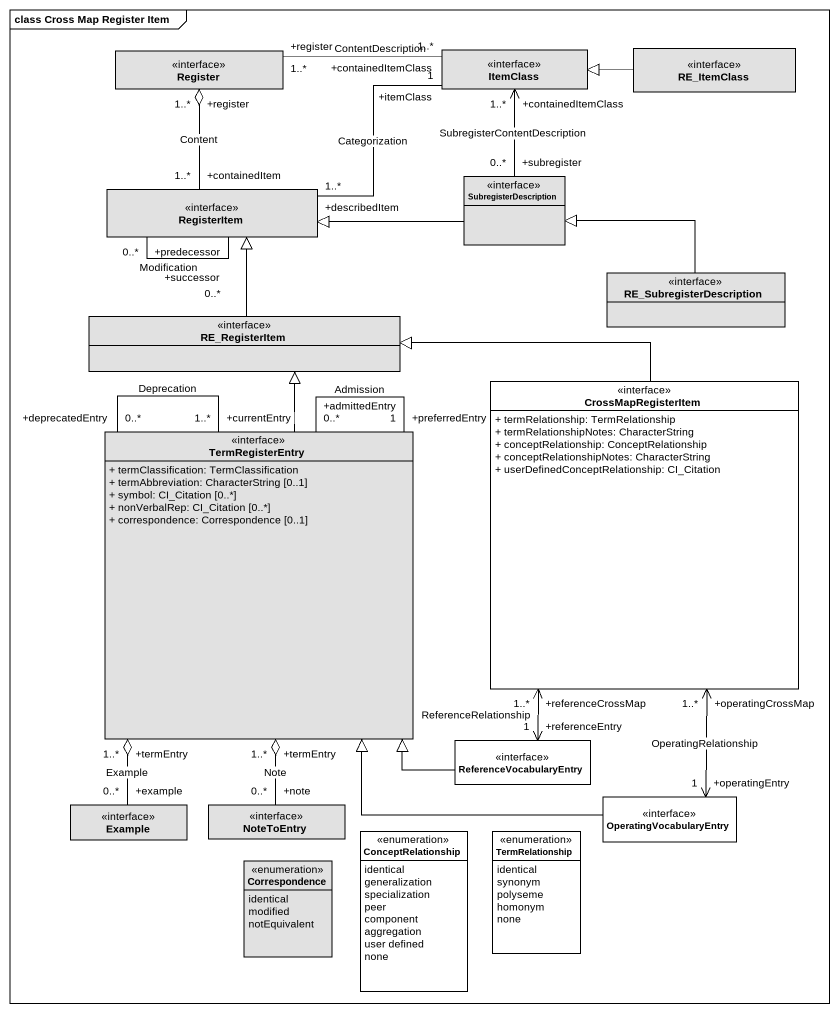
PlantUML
@startuml
mainframe class Cross Map Register Item
hide circle
hide empty members
skinparam classAttributeIconSize 0
class RE_ItemClass <<interface>> #E1E1E1
class Register <<interface>> #E1E1E1
class ItemClass <<interface>> #E1E1E1
class SubregisterDescription <<interface>> #E1E1E1
class RegisterItem <<interface>> #E1E1E1
class RE_SubregisterDescription <<interface>> #E1E1E1
class RE_RegisterItem <<interface>> #E1E1E1
class CrossMapRegisterItem <<interface>> #FFFFFF {
  + termRelationship: TermRelationship
  + termRelationshipNotes: CharacterString
  + conceptRelationship: ConceptRelationship
  + conceptRelationshipNotes: CharacterString
  + userDefinedConceptRelationship: CI_Citation
}
class TermRegisterEntry <<interface>> #E1E1E1 {
  + termClassification: TermClassification
  + termAbbreviation: CharacterString [0..1]
  + symbol: CI_Citation [0..*]
  + nonVerbalRep: CI_Citation [0..*]
  + correspondence: Correspondence [0..1]
}
class ReferenceVocabularyEntry <<interface>> #FFFFFF
class OperatingVocabularyEntry <<interface>> #FFFFFF
class Example <<interface>> #E1E1E1
class NoteToEntry <<interface>> #E1E1E1
enum ConceptRelationship #FFFFFF {
  identical
  generalization
  specialization
  peer
  component
  aggregation
  user defined
  none
}
enum TermRelationship #FFFFFF {
  identical
  synonym
  polyseme
  homonym
  none
}
enum Correspondence #E1E1E1 {
  identical
  modified
  notEquivalent
}
RE_ItemClass -left-|> ItemClass
Register "+register\n1..*" -right- "+containedItemClass\n1..*" ItemClass : ContentDescription
Register "+register\n1..*" o-- "+containedItem\n1..*" RegisterItem : Content
SubregisterDescription "+subregister\n0..*" -up-> "+containedItemClass\n1..*" ItemClass : SubregisterContentDescription
SubregisterDescription -left-|> RegisterItem
RegisterItem "+describedItem\n1..*" -right- "+itemClass\n1" ItemClass : Categorization
RegisterItem "+predecessor\n0..*" -- "+successor\n0..*" RegisterItem : Modification
RE_SubregisterDescription -left-|> SubregisterDescription
RE_RegisterItem -up-|> RegisterItem
CrossMapRegisterItem -left-|> RE_RegisterItem
CrossMapRegisterItem "+referenceCrossMap\n1..*" <--> "+referenceEntry\n1" ReferenceVocabularyEntry : ReferenceRelationship
CrossMapRegisterItem "+operatingCrossMap\n1..*" <--> "+operatingEntry\n1" OperatingVocabularyEntry : OperatingRelationship
TermRegisterEntry -up-|> RE_RegisterItem
TermRegisterEntry "+currentEntry\n1..*" -- "+deprecatedEntry\n0..*" TermRegisterEntry : Deprecation
TermRegisterEntry "+preferredEntry\n1" -- "+admittedEntry\n0..*" TermRegisterEntry : Admission
ReferenceVocabularyEntry -up-|> TermRegisterEntry
OperatingVocabularyEntry -left-|> TermRegisterEntry
Example "+example\n0..*" -up-o "+termEntry\n1..*" TermRegisterEntry : Example
NoteToEntry "+note\n0..*" -up-o "+termEntry\n1..*" TermRegisterEntry : Note
@enduml
